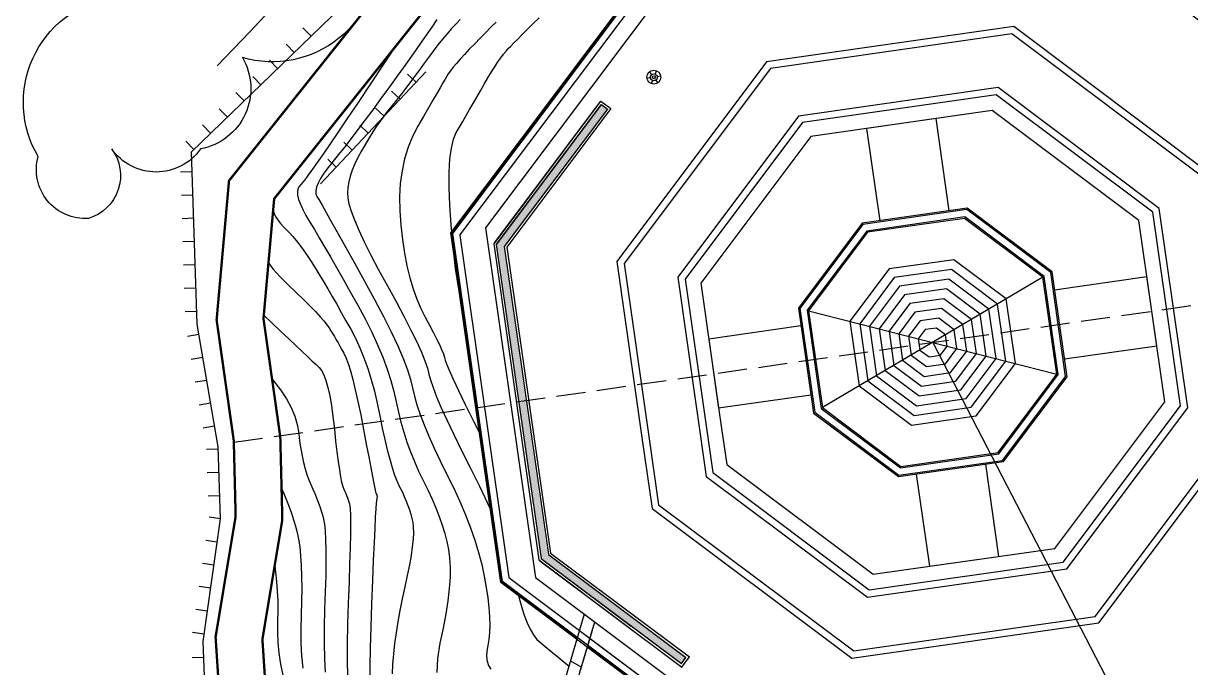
# Model space of a CAD drawing. Extents: x 351134 to 737836, y 2693212 to 3319468.
# Drawn here: x 351134 to 451369, y 3126226 to 3181602 of the extents above; entities that cross this region are included whole.
import ezdxf

# ---------------------------------------------------------------- set-up
doc = ezdxf.new("R2010")
doc.units = 0
doc.linetypes.add('0', pattern=[1, 1])
doc.linetypes.add('DASH', pattern=[0.35, 0.25, -0.1])
doc.layers.get('0').update_dxf_attribs({"linetype": 'CONTINUOUS'})
for name, color, linetype in [('00000实测标高', 6, 'CONTINUOUS'), ('00景观层', 10, 'CONTINUOUS'), ('01佛教小品', 2, 'CONTINUOUS'), ('DGX', 8, 'CONTINUOUS'), ('DLSS', 4, 'CONTINUOUS'), ('DMTZ', 3, 'CONTINUOUS'), ('垣栅', 8, '0'), ('绿化', 3, 'CONTINUOUS')]:
    doc.layers.add(name, color=color, linetype=linetype)
doc.linetypes.add('FENCELINE2', pattern='A,6.35,-2.54,[132,ltypeshp.shx,S=2.54,R=0,X=-2.54,Y=0],-2.54,25.4', length=36.83)

msp = doc.modelspace()

# ---------------------------------------------------------------- hatches: boundary and pattern name
h = msp.add_hatch()
h.set_pattern_fill('ANSI33', color=3, scale=20, style=0)
h.set_pattern_definition([(45, (156260.71, 2895639.32), (-89.80256, 89.80256), []), (45, (156350.51, 2895639.32), (-89.80256, 89.80256), [63.5, -31.75])])
h.paths.add_polyline_path([(392373, 3162430), (401212, 3174218), (400780, 3174542), (391807, 3162576), (395657, 3135633), (407623, 3126659), (407947, 3127091), (396160, 3135931)])

# ---------------------------------------------------------------- linework, layer by layer
at = {"layer": '00000实测标高', "color": 7, "linetype": 'DASH', "ltscale": 10000, "elevation": -355302, "flags": 128}
msp.add_lwpolyline([(369208, 3145600), (691743, 3191693)], dxfattribs=at)
at = {"layer": '00景观层', "color": 8}
msp.add_line((392835, 3133962, -355302), (416617, 3116128, -355302), dxfattribs=at)
at = {"layer": '00景观层', "color": 11, "linetype": 'Continuous'}
msp.add_lwpolyline([(443965, 3188911), (439062, 3192588), (409020, 3188294), (390813, 3164015), (391493, 3159253)], dxfattribs=at)
at = {"layer": '00景观层', "color": 8}
for points in [[(388629, 3163389), (388629, 3163389), (406464, 3187171), (438861, 3191801), (462643, 3173967)], [(404273, 3145813), (405118, 3139902), (422272, 3127037), (443499, 3130071), (456363, 3147225), (453330, 3168451), (436175, 3181316), (414949, 3178282), (402085, 3161128), (404273, 3145813)], [(404867, 3145897), (405677, 3140233), (422434, 3127666), (443168, 3130630), (455734, 3147386), (452771, 3168121), (436014, 3180687), (415280, 3177723), (402714, 3160967), (404867, 3145897)]]:
    msp.add_lwpolyline(points, dxfattribs=at)
at = {"layer": '00景观层', "color": 11, "linetype": 'Continuous', "elevation": -355302}
for points in [[(419311, 3115755), (416415, 3115341), (392136, 3133548), (387843, 3163591), (406050, 3187870), (415790, 3189262), (419777, 3189831)], [(419290, 3115903), (416456, 3115498), (392276, 3133631), (388000, 3163550), (406133, 3187730), (415811, 3189113), (419798, 3189683)]]:
    msp.add_lwpolyline(points, dxfattribs=at)
at = {"layer": '00景观层', "color": 31, "linetype": 'FENCELINE2', "ltscale": 150}
for points in [[(392206, 3133590), (387922, 3163571), (406092, 3187800), (415800, 3189187)], [(392206, 3133590), (392206, 3133590), (398674, 3128739)], [(399582, 3128059), (416436, 3115420), (449386, 3120129), (449386, 3120129)]]:
    msp.add_lwpolyline(points, dxfattribs=at)
at = {"layer": '00景观层', "color": 8, "elevation": -355302, "flags": 128}
for points in [[(404273, 3145813), (405118, 3139902), (422272, 3127037), (443499, 3130071), (456363, 3147225), (453330, 3168451), (436175, 3181316), (414949, 3178282), (402085, 3161128), (404273, 3145813)], [(404867, 3145897), (405677, 3140233), (422434, 3127666), (443168, 3130630), (455734, 3147386), (452771, 3168121), (436014, 3180687), (415280, 3177723), (402714, 3160967), (404867, 3145897)], [(388629, 3163389), (392835, 3133962), (416617, 3116128), (449014, 3120757), (466848, 3144539)]]:
    msp.add_lwpolyline(points, dxfattribs=at)
for points in [[(417707, 3173626), (407327, 3159785), (409775, 3142659), (423615, 3132280), (440741, 3134728), (451120, 3148568), (448673, 3165694), (434832, 3176073)], [(418038, 3173067), (407957, 3159624), (410334, 3142990), (423776, 3132909), (440410, 3135286), (450491, 3148729), (448114, 3165363), (434671, 3175444)], [(428130, 3156023), (427145, 3154709), (427377, 3153083), (428691, 3152098), (430317, 3152330), (431303, 3153644), (431071, 3155270), (429756, 3156256)], [(428572, 3155278), (427984, 3154494), (428122, 3153524), (428906, 3152936), (429876, 3153075), (430464, 3153859), (430325, 3154829), (429542, 3155417)]]:
    msp.add_lwpolyline(points, close=True, dxfattribs=at)
at = {"layer": '00景观层', "color": 8}
for points in [[(417707, 3173626), (407327, 3159785), (409775, 3142659), (423615, 3132280), (440741, 3134728), (451120, 3148568), (448673, 3165694), (434832, 3176073)], [(418038, 3173067), (407957, 3159624), (410334, 3142990), (423776, 3132909), (440410, 3135286), (450491, 3148729), (448114, 3165363), (434671, 3175444)]]:
    msp.add_lwpolyline(points, close=True, dxfattribs=at)
at = {"layer": '00景观层', "color": 1}
for points in [[(400564, 3174704), (391523, 3162648), (395405, 3135484), (403211, 3129631)], [(391591, 3162738), (400726, 3174920), (401590, 3174272)], [(400732, 3174578), (391744, 3162592), (395601, 3135600), (403337, 3129799)], [(391759, 3162612), (400768, 3174626), (401296, 3174230)], [(401296, 3174230), (392436, 3162414), (396216, 3135964), (408031, 3127103)], [(401590, 3174272), (392656, 3162358), (396411, 3136080), (408325, 3127145)], [(395495, 3135417), (407677, 3126281), (408325, 3127145)], [(395621, 3135585), (407635, 3126575), (408031, 3127103)]]:
    msp.add_lwpolyline(points, dxfattribs=at)
at = {"layer": '00景观层', "color": 31, "elevation": -355302, "flags": 128}
msp.add_lwpolyline([(411087, 3146786), (411528, 3143698), (424121, 3134254), (439703, 3136481), (449146, 3149074), (446919, 3164655), (434327, 3174099), (418745, 3171872), (409302, 3159279), (411087, 3146786)], dxfattribs=at)
at = {"layer": '00景观层', "color": 31}
for points in [[(429506, 3173410), (423566, 3172561)], [(424698, 3164641), (423566, 3172561)], [(430637, 3165490), (429506, 3173410)], [(438689, 3159781), (419759, 3148572)], [(439689, 3158703), (447608, 3159834)], [(448457, 3153895), (447608, 3159834)], [(418568, 3156906), (439880, 3151447)], [(417910, 3155590), (409991, 3154458)], [(409991, 3154458), (410839, 3148519)], [(440538, 3152763), (448457, 3153895)], [(418759, 3149651), (410839, 3148519)], [(433750, 3143712), (434882, 3135792)], [(427810, 3142863), (428942, 3134943)], [(428942, 3134943), (434882, 3135792)]]:
    msp.add_lwpolyline(points, dxfattribs=at)
for points in [[(418979, 3148110), (426270, 3142643), (435291, 3143932), (440758, 3151222), (439469, 3160243), (432178, 3165710), (423157, 3164421), (417690, 3157131)], [(419759, 3148572), (426494, 3143521), (434829, 3144712), (439880, 3151447), (438689, 3159781), (431953, 3164833), (423619, 3163641), (418568, 3156906)]]:
    msp.add_lwpolyline(points, close=True, dxfattribs=at)
at = {"layer": '00景观层', "color": 31, "elevation": -355302, "flags": 128}
for points in [[(423222, 3164312), (417813, 3157099), (419088, 3148174), (426301, 3142765), (435226, 3144041), (440635, 3151254), (439359, 3160179), (432147, 3165588)], [(423553, 3163753), (418442, 3156938), (419647, 3148505), (426462, 3143395), (434895, 3144600), (440006, 3151415), (438801, 3159848), (431986, 3164958)], [(425483, 3160494), (422112, 3155998), (422907, 3150436), (427402, 3147065), (432965, 3147859), (436336, 3152355), (435541, 3157917), (431046, 3161289)], [(425924, 3159749), (422951, 3155783), (423652, 3150877), (427617, 3147903), (432523, 3148605), (435497, 3152570), (434796, 3157476), (430831, 3160450)], [(426365, 3159003), (423790, 3155568), (424397, 3151318), (427832, 3148742), (432082, 3149350), (434658, 3152785), (434051, 3157035), (430616, 3159611)], [(426807, 3158258), (424628, 3155354), (425142, 3151759), (428047, 3149581), (431641, 3150095), (433819, 3152999), (433306, 3156594), (430401, 3158772)], [(427248, 3157513), (425467, 3155139), (425887, 3152201), (428262, 3150420), (431200, 3150840), (432981, 3153214), (432561, 3156153), (430186, 3157933)], [(427689, 3156768), (426306, 3154924), (426632, 3152642), (428476, 3151259), (430759, 3151585), (432142, 3153429), (431816, 3155711), (429971, 3157094)]]:
    msp.add_lwpolyline(points, close=True, dxfattribs=at)
at = {"layer": '00景观层', "color": 11, "linetype": 'Continuous', "elevation": -355302, "flags": 128}
msp.add_lwpolyline([(391493, 3159253), (395106, 3133973), (419385, 3115766), (449428, 3120059), (453104, 3124961)], dxfattribs=at)
at = {"layer": '00景观层', "linetype": 'Continuous', "flags": 128}
for points, elevation in [([(399087, 3130141), (397425, 3124492)], -317242), ([(398329, 3123807), (399993, 3129454)], -317242), ([(398110, 3126820), (399053, 3126266)], -316719)]:
    msp.add_lwpolyline(points, dxfattribs=dict(at, elevation=elevation))
at = {"layer": '00景观层', "linetype": 'Continuous'}
for points in [[(399087, 3130141), (397425, 3124492)], [(398329, 3123807), (399993, 3129454)], [(398110, 3126820), (399053, 3126266)]]:
    msp.add_lwpolyline(points, dxfattribs=at)
at = {"layer": '01佛教小品', "linetype": 'Continuous'}
for p, q in [((405496, 3177528, -355302), (405384, 3177249, -355302)), ((404977, 3176929, -355302), (404679, 3176886, -355302)), ((405088, 3177206, -355302), (404902, 3177443, -355302)), ((405161, 3176694, -355302), (405049, 3176414, -355302)), ((405643, 3176499, -355302), (405458, 3176736, -355302)), ((405867, 3177056, -355302), (405569, 3177013, -355302))]:
    msp.add_line(p, q, dxfattribs=at)
for radius in [600, 299, 131]:
    msp.add_circle((405273, 3176971, -355302), radius, dxfattribs=at)
at = {"layer": 'DGX', "color": 8, "linetype": 'Continuous'}
for points in [[(373102, 3183566), (370571, 3180879), (367787, 3177959)], [(373102, 3183566), (370571, 3180879), (367787, 3177959)], [(386650, 3181933), (386206, 3181283), (385717, 3180573), (385180, 3179804), (384597, 3178976), (383968, 3178088), (383292, 3177141), (382570, 3176135), (381842, 3175128), (381149, 3174181), (380491, 3173294), (379868, 3172466), (379280, 3171697), (378728, 3170988), (378210, 3170339), (377728, 3169749), (377300, 3169211), (376944, 3168720), (376662, 3168274), (376452, 3167874), (376316, 3167520), (376253, 3167211), (376262, 3166949), (376345, 3166732), (376513, 3166449), (376780, 3165985), (377145, 3165342), (377608, 3164519), (378169, 3163516), (378829, 3162334), (379587, 3160972), (380443, 3159430), (381299, 3157859), (382058, 3156409), (382719, 3155081), (383283, 3153875), (383749, 3152790), (384117, 3151827), (384388, 3150985), (384560, 3150265), (384715, 3149572), (384931, 3148812), (385207, 3147984), (385545, 3147090), (385943, 3146128), (386403, 3145099), (386923, 3144002), (387505, 3142839), (388091, 3141655), (388623, 3140496), (389103, 3139363), (389530, 3138256), (389904, 3137174), (390226, 3136118), (390494, 3135087), (390710, 3134082), (390880, 3133120), (391012, 3132221), (391106, 3131383), (391162, 3130608), (391180, 3129894), (391160, 3129243), (391103, 3128653), (391007, 3128125), (390926, 3127646), (390913, 3127203), (390967, 3126795), (391090, 3126424), (391280, 3126088)], [(388656, 3181944), (388286, 3181557), (387909, 3181143), (387526, 3180703), (387135, 3180236), (386737, 3179743), (386333, 3179223), (385921, 3178676), (385503, 3178103), (385089, 3177532), (384692, 3176991), (384313, 3176479), (383950, 3175998), (383604, 3175547), (383275, 3175126), (382963, 3174736), (382667, 3174375), (382377, 3174014), (382081, 3173624), (381778, 3173203), (381469, 3172753), (381154, 3172273), (380832, 3171763), (380504, 3171223), (380170, 3170654), (379856, 3170079), (379590, 3169523), (379371, 3168986), (379201, 3168468), (379078, 3167969), (379003, 3167488), (378976, 3167027), (378996, 3166585), (379088, 3166088), (379275, 3165463), (379558, 3164711), (379936, 3163830), (380410, 3162821), (380980, 3161685), (381644, 3160420), (382405, 3159028), (383167, 3157635), (383839, 3156370), (384420, 3155232), (384911, 3154222), (385310, 3153340), (385619, 3152585), (385838, 3151958), (385965, 3151458), (386093, 3150950), (386311, 3150299), (386621, 3149503), (387022, 3148565), (387513, 3147482), (388096, 3146256), (388770, 3144887), (389535, 3143374), (390306, 3141828), (390999, 3140361), (391353, 3139560)], [(391724, 3181707), (391286, 3181263), (390834, 3180805), (390370, 3180333), (389892, 3179845), (389430, 3179369), (389014, 3178929), (388644, 3178525), (388321, 3178158), (388043, 3177826), (387811, 3177531), (387625, 3177273), (387485, 3177050), (387344, 3176805), (387155, 3176477), (386919, 3176066), (386634, 3175573), (386302, 3174997), (385923, 3174339), (385495, 3173599), (385020, 3172776), (384560, 3171886), (384178, 3170946), (383875, 3169956), (383651, 3168916), (383505, 3167825), (383438, 3166684), (383450, 3165493), (383540, 3164251), (383685, 3163019), (383864, 3161857), (384076, 3160764), (384322, 3159741), (384600, 3158787), (384911, 3157903), (385256, 3157088), (385633, 3156343), (386005, 3155664), (386333, 3155047), (386616, 3154492), (386855, 3153999), (387050, 3153569), (387201, 3153201), (387307, 3152895), (387369, 3152651), (387470, 3152328), (387692, 3151786), (388034, 3151023), (388498, 3150040), (389083, 3148837), (389789, 3147414), (390405, 3146191)], [(391724, 3181707), (391286, 3181263), (390834, 3180805), (390370, 3180333), (389892, 3179845), (389430, 3179369), (389014, 3178929), (388644, 3178525), (388321, 3178158), (388043, 3177826), (387811, 3177531), (387625, 3177273), (387485, 3177050), (387344, 3176805), (387155, 3176477), (386919, 3176066), (386634, 3175573), (386302, 3174997), (385923, 3174339), (385495, 3173599), (385020, 3172776), (384560, 3171886), (384178, 3170946), (383875, 3169956), (383651, 3168916), (383505, 3167825), (383438, 3166684), (383450, 3165493), (383540, 3164251), (383685, 3163019), (383864, 3161857), (384076, 3160764), (384322, 3159741), (384600, 3158787), (384911, 3157903), (385256, 3157088), (385633, 3156343), (386005, 3155664), (386333, 3155047), (386616, 3154492), (386855, 3153999), (387050, 3153569), (387201, 3153201), (387307, 3152895), (387369, 3152651), (387470, 3152328), (387692, 3151786), (388034, 3151023), (388498, 3150040), (389083, 3148837), (389789, 3147414), (390405, 3146191)], [(388787, 3157513), (388767, 3157589), (388495, 3158938), (388251, 3160540), (388035, 3162395), (387862, 3164282), (387749, 3165980), (387695, 3167490), (387700, 3168810), (387765, 3169942), (387889, 3170885), (388072, 3171639), (388314, 3172205), (388590, 3172682), (388872, 3173172), (389162, 3173674), (389458, 3174189), (389761, 3174717), (390071, 3175256), (390388, 3175809), (390712, 3176374), (391030, 3176921), (391332, 3177422), (391616, 3177875), (391883, 3178281), (392133, 3178639), (392365, 3178951), (392581, 3179215), (392779, 3179432), (392995, 3179652), (393265, 3179925), (393589, 3180251), (393967, 3180630), (394397, 3181062), (394882, 3181547), (395420, 3182085)], [(383043, 3179550), (382119, 3178179), (380931, 3176397), (379873, 3174811), (378943, 3173422), (378143, 3172231), (377472, 3171237), (376930, 3170440), (376518, 3169840), (376235, 3169438), (376021, 3169143), (375818, 3168865), (375625, 3168605), (375442, 3168362), (375270, 3168137), (375108, 3167929), (374956, 3167738), (374815, 3167565), (374710, 3167374), (374668, 3167128), (374689, 3166829), (374772, 3166475), (374919, 3166068), (375129, 3165606), (375401, 3165090), (375736, 3164521), (376122, 3163887), (376544, 3163179), (377002, 3162396), (377498, 3161539), (378030, 3160608), (378599, 3159602), (379205, 3158522), (379848, 3157368), (380478, 3156196), (381046, 3155063), (381552, 3153968), (381997, 3152911), (382379, 3151893), (382700, 3150914), (382959, 3149974), (383156, 3149072), (383338, 3148193), (383550, 3147324), (383794, 3146465), (384068, 3145614), (384373, 3144773), (384710, 3143941), (385077, 3143118), (385475, 3142304), (385871, 3141504), (386231, 3140721), (386555, 3139955), (386844, 3139207), (387097, 3138476), (387314, 3137762), (387495, 3137065), (387641, 3136386), (387741, 3135673), (387787, 3134876), (387777, 3133994), (387713, 3133028), (387594, 3131977), (387420, 3130842), (387192, 3129622), (386908, 3128318), (386689, 3127020), (386653, 3125819)], [(372581, 3165503), (372603, 3165434), (372714, 3165170), (372854, 3164908), (373024, 3164648), (373222, 3164389), (373449, 3164132), (373706, 3163877), (373981, 3163604), (374267, 3163291), (374562, 3162938), (374868, 3162546), (375183, 3162115), (375508, 3161645), (375843, 3161135), (376187, 3160586), (376541, 3160006), (376903, 3159403), (377274, 3158777), (377653, 3158128), (378040, 3157457), (378436, 3156763), (378840, 3156046), (379252, 3155307), (379656, 3154534), (380034, 3153716), (380385, 3152854), (380710, 3151948), (381010, 3150997), (381283, 3150002), (381530, 3148962), (381751, 3147878), (381960, 3146815), (382170, 3145837), (382380, 3144945), (382591, 3144139), (382803, 3143418), (383016, 3142783), (383230, 3142234), (383445, 3141770), (383651, 3141353), (383838, 3140946), (384007, 3140547), (384157, 3140158), (384289, 3139777), (384402, 3139406), (384496, 3139043), (384572, 3138690), (384620, 3138298), (384629, 3137821), (384600, 3137258), (384533, 3136609), (384428, 3135875), (384284, 3135056), (384103, 3134151), (383883, 3133160), (383657, 3132139), (383457, 3131143), (383283, 3130171), (383134, 3129224), (383010, 3128303), (382913, 3127406), (382841, 3126533), (382794, 3125686)], [(372181, 3161011), (372566, 3160509), (373182, 3159813), (373877, 3159123), (374573, 3158462), (375197, 3157859), (375746, 3157312), (376222, 3156822), (376625, 3156389), (376953, 3156012), (377208, 3155692), (377390, 3155428), (377536, 3155188), (377686, 3154939), (377839, 3154680), (377996, 3154412), (378156, 3154134), (378320, 3153847), (378487, 3153551), (378657, 3153245), (378834, 3152871), (379021, 3152369), (379218, 3151741), (379424, 3150984), (379640, 3150101), (379866, 3149089), (380102, 3147951), (380347, 3146685), (380583, 3145437), (380789, 3144350), (380966, 3143426), (381114, 3142664), (381233, 3142064), (381323, 3141625), (381384, 3141349), (381415, 3141235), (381431, 3141203), (381446, 3141171), (381459, 3141140), (381471, 3141109), (381481, 3141079), (381490, 3141050), (381497, 3141022), (381503, 3140994), (381507, 3140963), (381508, 3140926), (381506, 3140882), (381500, 3140831), (381492, 3140774), (381481, 3140709), (381467, 3140638), (381449, 3140561), (381427, 3140352), (381395, 3139887), (381356, 3139166), (381308, 3138188), (381251, 3136955), (381187, 3135466), (381114, 3133720), (381032, 3131719), (380959, 3129704), (380910, 3127920), (380886, 3126365), (380885, 3125041)], [(371782, 3156526), (372464, 3155853), (373228, 3155136), (373919, 3154488), (374537, 3153907), (375081, 3153396), (375552, 3152952), (375949, 3152577), (376274, 3152271), (376525, 3152033), (376733, 3151772), (376929, 3151397), (377112, 3150909), (377282, 3150306), (377440, 3149590), (377586, 3148760), (377719, 3147816), (377839, 3146758), (377951, 3145702), (378061, 3144761), (378167, 3143937), (378270, 3143229), (378369, 3142637), (378466, 3142162), (378559, 3141803), (378649, 3141560), (378735, 3141376), (378815, 3141194), (378889, 3141014), (378957, 3140836), (379019, 3140660), (379076, 3140485), (379127, 3140313), (379172, 3140143), (379206, 3139863), (379226, 3139364), (379230, 3138646), (379220, 3137708), (379195, 3136550), (379155, 3135173), (379100, 3133576), (379030, 3131760), (378968, 3129925), (378939, 3128272), (378941, 3126803), (378974, 3125516)], [(372492, 3151025), (372623, 3150877), (373220, 3150106), (373723, 3149344), (374130, 3148592), (374441, 3147849), (374658, 3147115), (374779, 3146391), (374860, 3145692), (374954, 3145034), (375063, 3144419), (375185, 3143845), (375322, 3143312), (375472, 3142821), (375637, 3142372), (375815, 3141964), (375994, 3141579), (376161, 3141198), (376316, 3140821), (376459, 3140449), (376590, 3140080), (376708, 3139715), (376814, 3139355), (376908, 3138998), (376987, 3138566), (377046, 3137981), (377087, 3137243), (377108, 3136350), (377111, 3135304), (377095, 3134105), (377059, 3132751), (377005, 3131244), (376961, 3129719), (376955, 3128312), (376987, 3127023), (377057, 3125852)], [(393654, 3132504), (393695, 3132308), (393905, 3131483), (394134, 3130745), (394383, 3130093), (394650, 3129528), (394936, 3129048), (395241, 3128655), (395565, 3128348), (395951, 3128041), (396440, 3127644), (397034, 3127160), (397731, 3126587), (397981, 3126381)]]:
    msp.add_lwpolyline(points, dxfattribs=at)
for points, elevation in [([(386650, 3181933), (386206, 3181283), (385717, 3180573), (385180, 3179804), (384597, 3178976), (383968, 3178088), (383292, 3177141), (382570, 3176135), (381842, 3175128), (381149, 3174181), (380491, 3173294), (379868, 3172466), (379280, 3171697), (378728, 3170988), (378210, 3170339), (377728, 3169749), (377300, 3169211), (376944, 3168720), (376662, 3168274), (376452, 3167874), (376316, 3167520), (376253, 3167211), (376262, 3166949), (376345, 3166732), (376513, 3166449), (376780, 3165985), (377145, 3165342), (377608, 3164519), (378169, 3163516), (378829, 3162334), (379587, 3160972), (380443, 3159430), (381299, 3157859), (382058, 3156409), (382719, 3155081), (383283, 3153875), (383749, 3152790), (384117, 3151827), (384388, 3150985), (384560, 3150265), (384715, 3149572), (384931, 3148812), (385207, 3147984), (385545, 3147090), (385943, 3146128), (386403, 3145099), (386923, 3144002), (387505, 3142839), (388091, 3141655), (388623, 3140496), (389103, 3139363), (389530, 3138256), (389904, 3137174), (390226, 3136118), (390494, 3135087), (390710, 3134082), (390880, 3133120), (391012, 3132221), (391106, 3131383), (391162, 3130608), (391180, 3129894), (391160, 3129243), (391103, 3128653), (391007, 3128125), (390926, 3127646), (390913, 3127203), (390967, 3126795), (391090, 3126424), (391280, 3126088)], 58698), ([(388656, 3181944), (388286, 3181557), (387909, 3181143), (387526, 3180703), (387135, 3180236), (386737, 3179743), (386333, 3179223), (385921, 3178676), (385503, 3178103), (385089, 3177532), (384692, 3176991), (384313, 3176479), (383950, 3175998), (383604, 3175547), (383275, 3175126), (382963, 3174736), (382667, 3174375), (382377, 3174014), (382081, 3173624), (381778, 3173203), (381469, 3172753), (381154, 3172273), (380832, 3171763), (380504, 3171223), (380170, 3170654), (379856, 3170079), (379590, 3169523), (379371, 3168986), (379201, 3168468), (379078, 3167969), (379003, 3167488), (378976, 3167027), (378996, 3166585), (379088, 3166088), (379275, 3165463), (379558, 3164711), (379936, 3163830), (380410, 3162821), (380980, 3161685), (381644, 3160420), (382405, 3159028), (383167, 3157635), (383839, 3156370), (384420, 3155232), (384911, 3154222), (385310, 3153340), (385619, 3152585), (385838, 3151958), (385965, 3151458), (386093, 3150950), (386311, 3150299), (386621, 3149503), (387022, 3148565), (387513, 3147482), (388096, 3146256), (388770, 3144887), (389535, 3143374), (390306, 3141828), (390999, 3140361), (391353, 3139560)], 59698), ([(383043, 3179550), (382119, 3178179), (380931, 3176397), (379873, 3174811), (378943, 3173422), (378143, 3172231), (377472, 3171237), (376930, 3170440), (376518, 3169840), (376235, 3169438), (376021, 3169143), (375818, 3168865), (375625, 3168605), (375442, 3168362), (375270, 3168137), (375108, 3167929), (374956, 3167738), (374815, 3167565), (374710, 3167374), (374668, 3167128), (374689, 3166829), (374772, 3166475), (374919, 3166068), (375129, 3165606), (375401, 3165090), (375736, 3164521), (376122, 3163887), (376544, 3163179), (377002, 3162396), (377498, 3161539), (378030, 3160608), (378599, 3159602), (379205, 3158522), (379848, 3157368), (380478, 3156196), (381046, 3155063), (381552, 3153968), (381997, 3152911), (382379, 3151893), (382700, 3150914), (382959, 3149974), (383156, 3149072), (383338, 3148193), (383550, 3147324), (383794, 3146465), (384068, 3145614), (384373, 3144773), (384710, 3143941), (385077, 3143118), (385475, 3142304), (385871, 3141504), (386231, 3140721), (386555, 3139955), (386844, 3139207), (387097, 3138476), (387314, 3137762), (387495, 3137065), (387641, 3136386), (387741, 3135673), (387787, 3134876), (387777, 3133994), (387713, 3133028), (387594, 3131977), (387420, 3130842), (387192, 3129622), (386908, 3128318), (386689, 3127020), (386653, 3125819)], 57698), ([(372581, 3165503), (372603, 3165434), (372714, 3165170), (372854, 3164908), (373024, 3164648), (373222, 3164389), (373449, 3164132), (373706, 3163877), (373981, 3163604), (374267, 3163291), (374562, 3162938), (374868, 3162546), (375183, 3162115), (375508, 3161645), (375843, 3161135), (376187, 3160586), (376541, 3160006), (376903, 3159403), (377274, 3158777), (377653, 3158128), (378040, 3157457), (378436, 3156763), (378840, 3156046), (379252, 3155307), (379656, 3154534), (380034, 3153716), (380385, 3152854), (380710, 3151948), (381010, 3150997), (381283, 3150002), (381530, 3148962), (381751, 3147878), (381960, 3146815), (382170, 3145837), (382380, 3144945), (382591, 3144139), (382803, 3143418), (383016, 3142783), (383230, 3142234), (383445, 3141770), (383651, 3141353), (383838, 3140946), (384007, 3140547), (384157, 3140158), (384289, 3139777), (384402, 3139406), (384496, 3139043), (384572, 3138690), (384620, 3138298), (384629, 3137821), (384600, 3137258), (384533, 3136609), (384428, 3135875), (384284, 3135056), (384103, 3134151), (383883, 3133160), (383657, 3132139), (383457, 3131143), (383283, 3130171), (383134, 3129224), (383010, 3128303), (382913, 3127406), (382841, 3126533), (382794, 3125686)], 56698), ([(372181, 3161011), (372566, 3160509), (373182, 3159813), (373877, 3159123), (374573, 3158462), (375197, 3157859), (375746, 3157312), (376222, 3156822), (376625, 3156389), (376953, 3156012), (377208, 3155692), (377390, 3155428), (377536, 3155188), (377686, 3154939), (377839, 3154680), (377996, 3154412), (378156, 3154134), (378320, 3153847), (378487, 3153551), (378657, 3153245), (378834, 3152871), (379021, 3152369), (379218, 3151741), (379424, 3150984), (379640, 3150101), (379866, 3149089), (380102, 3147951), (380347, 3146685), (380583, 3145437), (380789, 3144350), (380966, 3143426), (381114, 3142664), (381233, 3142064), (381323, 3141625), (381384, 3141349), (381415, 3141235), (381431, 3141203), (381446, 3141171), (381459, 3141140), (381471, 3141109), (381481, 3141079), (381490, 3141050), (381497, 3141022), (381503, 3140994), (381507, 3140963), (381508, 3140926), (381506, 3140882), (381500, 3140831), (381492, 3140774), (381481, 3140709), (381467, 3140638), (381449, 3140561), (381427, 3140352), (381395, 3139887), (381356, 3139166), (381308, 3138188), (381251, 3136955), (381187, 3135466), (381114, 3133720), (381032, 3131719), (380959, 3129704), (380910, 3127920), (380886, 3126365), (380885, 3125041)], 55698), ([(371782, 3156526), (372464, 3155853), (373228, 3155136), (373919, 3154488), (374537, 3153907), (375081, 3153396), (375552, 3152952), (375949, 3152577), (376274, 3152271), (376525, 3152033), (376733, 3151772), (376929, 3151397), (377112, 3150909), (377282, 3150306), (377440, 3149590), (377586, 3148760), (377719, 3147816), (377839, 3146758), (377951, 3145702), (378061, 3144761), (378167, 3143937), (378270, 3143229), (378369, 3142637), (378466, 3142162), (378559, 3141803), (378649, 3141560), (378735, 3141376), (378815, 3141194), (378889, 3141014), (378957, 3140836), (379019, 3140660), (379076, 3140485), (379127, 3140313), (379172, 3140143), (379206, 3139863), (379226, 3139364), (379230, 3138646), (379220, 3137708), (379195, 3136550), (379155, 3135173), (379100, 3133576), (379030, 3131760), (378968, 3129925), (378939, 3128272), (378941, 3126803), (378974, 3125516)], 54698), ([(372492, 3151025), (372623, 3150877), (373220, 3150106), (373723, 3149344), (374130, 3148592), (374441, 3147849), (374658, 3147115), (374779, 3146391), (374860, 3145692), (374954, 3145034), (375063, 3144419), (375185, 3143845), (375322, 3143312), (375472, 3142821), (375637, 3142372), (375815, 3141964), (375994, 3141579), (376161, 3141198), (376316, 3140821), (376459, 3140449), (376590, 3140080), (376708, 3139715), (376814, 3139355), (376908, 3138998), (376987, 3138566), (377046, 3137981), (377087, 3137243), (377108, 3136350), (377111, 3135304), (377095, 3134105), (377059, 3132751), (377005, 3131244), (376961, 3129719), (376955, 3128312), (376987, 3127023), (377057, 3125852)], 53698), ([(373306, 3141664), (373508, 3141203), (373744, 3140629), (373961, 3140062), (374160, 3139500), (374340, 3138945), (374502, 3138396), (374645, 3137853), (374767, 3137270), (374866, 3136598), (374943, 3135839), (374996, 3134993), (375027, 3134058), (375034, 3133036), (375019, 3131926), (374980, 3130729), (374953, 3129514), (374971, 3128352), (375033, 3127243), (375140, 3126188)], 52698), ([(372717, 3135004), (372799, 3134436), (372884, 3133635), (372943, 3132812), (372974, 3131968), (372978, 3131101), (372956, 3130213), (372945, 3129308), (372986, 3128392), (373079, 3127464), (373223, 3126524), (373419, 3125572)], 51698), ([(393654, 3132504), (393695, 3132308), (393905, 3131483), (394134, 3130745), (394383, 3130093), (394650, 3129528), (394936, 3129048), (395241, 3128655), (395565, 3128348), (395951, 3128041), (396440, 3127644), (397034, 3127160), (397731, 3126587), (397981, 3126381)], 59698)]:
    msp.add_lwpolyline(points, dxfattribs=dict(at, elevation=elevation))
at = {"layer": 'DLSS', "linetype": 'Continuous'}
for p, q in [((368795, 3168078, 11466), (384318, 3187572, 11466)), ((368795, 3168078, 11466), (384318, 3187572, 11466)), ((367730, 3156110, 11466), (368795, 3168078, 11466)), ((367730, 3156110, 11466), (368795, 3168078, 11466)), ((369205, 3145721, 11466), (367730, 3156110, 11466)), ((369205, 3145721, 11466), (367730, 3156110, 11466)), ((369365, 3139229, 11466), (369205, 3145721, 11466)), ((369365, 3139229, 11466), (369205, 3145721, 11466)), ((367641, 3128860, 11466), (369365, 3139229, 11466)), ((367641, 3128860, 11466), (369365, 3139229, 11466)), ((368496, 3115863, 11466), (367641, 3128860, 11466)), ((368496, 3115863, 11466), (367641, 3128860, 11466))]:
    msp.add_line(p, q, dxfattribs=at)
at = {"layer": 'DLSS', "linetype": 'Continuous', "const_width": 200, "flags": 128}
for points, elevation in [([(460495, 3062578), (448890, 3063993), (431631, 3071112), (409569, 3082136), (390468, 3087963), (382683, 3092317), (377125, 3098835), (368496, 3115863), (367641, 3128860), (369365, 3139229), (369205, 3145721), (367730, 3156110), (368795, 3168078), (384318, 3187572), (393949, 3202084), (402332, 3209089), (408561, 3210434), (415447, 3208441), (419388, 3202655), (419782, 3194213), (419798, 3189683)], 11466), ([(460312, 3066630), (449913, 3067898), (433289, 3074755), (411057, 3085864), (392045, 3091664), (385261, 3095458), (380477, 3101068), (372433, 3116942), (371662, 3128661), (373373, 3138948), (373198, 3146052), (371755, 3156215), (372672, 3166526), (387555, 3185216), (396960, 3199387), (404140, 3205387), (408418, 3206311), (412951, 3204999), (415445, 3201338), (415782, 3194112), (415801, 3189112)], -355302)]:
    msp.add_lwpolyline(points, dxfattribs=dict(at, elevation=elevation))
at = {"layer": 'DMTZ', "linetype": 'Continuous', "flags": 128}
for points in [[(583958, 3155115), (574138, 3136491), (554053, 3116506), (543489, 3102665), (531336, 3083372), (501601, 3069450), (460158, 3061226), (448644, 3062694), (431045, 3069744), (409092, 3081205), (390745, 3085664), (380915, 3090631), (375992, 3098139), (367076, 3115754), (366567, 3128473), (368068, 3139011), (367856, 3145200), (366054, 3155738), (365582, 3170567), (383610, 3188023), (392943, 3202311), (393050, 3209309), (398737, 3218066)], [(583958, 3155115), (574138, 3136491), (554053, 3116506), (543489, 3102665), (531336, 3083372), (501601, 3069450), (460158, 3061226), (448644, 3062694), (431045, 3069744), (409092, 3081205), (390745, 3085664), (380915, 3090631), (375992, 3098139), (367076, 3115754), (366567, 3128473), (368068, 3139011), (367856, 3145200), (366054, 3155738), (365582, 3170567), (383610, 3188023), (392943, 3202311), (393050, 3209309), (398737, 3218066)], [(376638, 3167796), (385688, 3177427)], [(376638, 3167796), (385688, 3177427)], [(376638, 3167796), (385688, 3177427)], [(376638, 3167796), (385688, 3177427)]]:
    msp.add_lwpolyline(points, dxfattribs=at)
at = {"layer": 'DMTZ', "linetype": 'Continuous', "elevation": -355302, "flags": 128}
for points in [[(375837, 3180497), (375141, 3181215)], [(375837, 3180497), (375141, 3181215)], [(374400, 3179105), (373704, 3179824)], [(374400, 3179105), (373704, 3179824)], [(372963, 3177714), (372267, 3178433)], [(372963, 3177714), (372267, 3178433)], [(371526, 3176323), (370831, 3177041)], [(371526, 3176323), (370831, 3177041)], [(384855, 3176541), (384126, 3177226)], [(384855, 3176541), (384126, 3177226)], [(370089, 3174932), (369394, 3175650)], [(370089, 3174932), (369394, 3175650)], [(383485, 3175083), (382757, 3175768)], [(383485, 3175083), (382757, 3175768)], [(368653, 3173540), (367957, 3174259)], [(368653, 3173540), (367957, 3174259)], [(382116, 3173626), (381387, 3174311)], [(382116, 3173626), (381387, 3174311)], [(367216, 3172149), (366520, 3172868)], [(367216, 3172149), (366520, 3172868)], [(380746, 3172168), (380018, 3172853)], [(380746, 3172168), (380018, 3172853)], [(365779, 3170758), (365083, 3171476)], [(365779, 3170758), (365083, 3171476)], [(379377, 3170711), (378648, 3171396)], [(379377, 3170711), (378648, 3171396)], [(378007, 3169253), (377278, 3169938)], [(378007, 3169253), (377278, 3169938)], [(365636, 3168842), (364637, 3168811)], [(365636, 3168842), (364637, 3168811)], [(365700, 3166843), (364701, 3166812)], [(365700, 3166843), (364701, 3166812)], [(365764, 3164844), (364764, 3164813)], [(365764, 3164844), (364764, 3164813)], [(365827, 3162845), (364828, 3162814)], [(365827, 3162845), (364828, 3162814)], [(365891, 3160846), (364891, 3160815)], [(365891, 3160846), (364891, 3160815)], [(365955, 3158847), (364955, 3158816)], [(365955, 3158847), (364955, 3158816)], [(366018, 3156848), (365019, 3156817)], [(366018, 3156848), (365019, 3156817)], [(366203, 3154862), (365218, 3154693)], [(366203, 3154862), (365218, 3154693)], [(366540, 3152890), (365555, 3152722)], [(366540, 3152890), (365555, 3152722)], [(366878, 3150919), (365892, 3150750)], [(366878, 3150919), (365892, 3150750)], [(367215, 3148948), (366229, 3148779)], [(367215, 3148948), (366229, 3148779)], [(367552, 3146976), (366566, 3146808)], [(367552, 3146976), (366566, 3146808)], [(367862, 3145002), (366863, 3144968)], [(367862, 3145002), (366863, 3144968)], [(367931, 3143003), (366931, 3142969)], [(367931, 3143003), (366931, 3142969)], [(367999, 3141004), (367000, 3140970)], [(367999, 3141004), (367000, 3140970)], [(368067, 3139006), (367077, 3139147)], [(368067, 3139006), (367077, 3139147)], [(367785, 3137026), (366795, 3137167)], [(367785, 3137026), (366795, 3137167)], [(367503, 3135046), (366513, 3135187)], [(367503, 3135046), (366513, 3135187)], [(367221, 3133066), (366231, 3133207)], [(367221, 3133066), (366231, 3133207)], [(366939, 3131086), (365949, 3131227)], [(366939, 3131086), (365949, 3131227)], [(366657, 3129106), (365667, 3129247)], [(366657, 3129106), (365667, 3129247)], [(366621, 3127113), (365622, 3127073)], [(366621, 3127113), (365622, 3127073)]]:
    msp.add_lwpolyline(points, dxfattribs=at)
at = {"layer": 'DMTZ', "linetype": 'Continuous'}
for points in [[(375837, 3180497), (375141, 3181215)], [(375837, 3180497), (375141, 3181215)], [(374400, 3179105), (373704, 3179824)], [(374400, 3179105), (373704, 3179824)], [(372963, 3177714), (372267, 3178433)], [(372963, 3177714), (372267, 3178433)], [(371526, 3176323), (370831, 3177041)], [(371526, 3176323), (370831, 3177041)], [(384855, 3176541), (384126, 3177226)], [(384855, 3176541), (384126, 3177226)], [(370089, 3174932), (369394, 3175650)], [(370089, 3174932), (369394, 3175650)], [(383485, 3175083), (382757, 3175768)], [(383485, 3175083), (382757, 3175768)], [(368653, 3173540), (367957, 3174259)], [(368653, 3173540), (367957, 3174259)], [(382116, 3173626), (381387, 3174311)], [(382116, 3173626), (381387, 3174311)], [(367216, 3172149), (366520, 3172868)], [(367216, 3172149), (366520, 3172868)], [(380746, 3172168), (380018, 3172853)], [(380746, 3172168), (380018, 3172853)], [(365779, 3170758), (365083, 3171476)], [(365779, 3170758), (365083, 3171476)], [(379377, 3170711), (378648, 3171396)], [(379377, 3170711), (378648, 3171396)], [(378007, 3169253), (377278, 3169938)], [(378007, 3169253), (377278, 3169938)], [(365636, 3168842), (364637, 3168811)], [(365636, 3168842), (364637, 3168811)], [(365700, 3166843), (364701, 3166812)], [(365700, 3166843), (364701, 3166812)], [(365764, 3164844), (364764, 3164813)], [(365764, 3164844), (364764, 3164813)], [(365827, 3162845), (364828, 3162814)], [(365827, 3162845), (364828, 3162814)], [(365891, 3160846), (364891, 3160815)], [(365891, 3160846), (364891, 3160815)], [(365955, 3158847), (364955, 3158816)], [(365955, 3158847), (364955, 3158816)], [(366018, 3156848), (365019, 3156817)], [(366018, 3156848), (365019, 3156817)], [(366203, 3154862), (365218, 3154693)], [(366203, 3154862), (365218, 3154693)], [(366540, 3152890), (365555, 3152722)], [(366540, 3152890), (365555, 3152722)], [(366878, 3150919), (365892, 3150750)], [(366878, 3150919), (365892, 3150750)], [(367215, 3148948), (366229, 3148779)], [(367215, 3148948), (366229, 3148779)], [(367552, 3146976), (366566, 3146808)], [(367552, 3146976), (366566, 3146808)], [(367862, 3145002), (366863, 3144968)], [(367862, 3145002), (366863, 3144968)], [(367931, 3143003), (366931, 3142969)], [(367931, 3143003), (366931, 3142969)], [(367999, 3141004), (367000, 3140970)], [(367999, 3141004), (367000, 3140970)], [(368067, 3139006), (367077, 3139147)], [(368067, 3139006), (367077, 3139147)], [(367785, 3137026), (366795, 3137167)], [(367785, 3137026), (366795, 3137167)], [(367503, 3135046), (366513, 3135187)], [(367503, 3135046), (366513, 3135187)], [(367221, 3133066), (366231, 3133207)], [(367221, 3133066), (366231, 3133207)], [(366939, 3131086), (365949, 3131227)], [(366939, 3131086), (365949, 3131227)], [(366657, 3129106), (365667, 3129247)], [(366657, 3129106), (365667, 3129247)], [(366621, 3127113), (365622, 3127073)], [(366621, 3127113), (365622, 3127073)]]:
    msp.add_lwpolyline(points, dxfattribs=at)
at = {"layer": '垣栅', "color": 8, "linetype": '0'}
for points, elevation in [([(399291, 3130835), (397425, 3124492)], -317242), ([(398329, 3123807), (400199, 3130154)], -317242), ([(398110, 3126820), (399053, 3126266)], -316719)]:
    msp.add_lwpolyline(points, dxfattribs=dict(at, elevation=elevation))
for points in [[(399291, 3130835), (397425, 3124492)], [(398329, 3123807), (400199, 3130154)], [(398110, 3126820), (399053, 3126266)]]:
    msp.add_lwpolyline(points, dxfattribs=at)
at = {"layer": '绿化', "linetype": 'Continuous', "elevation": -355302, "flags": 128}
msp.add_lwpolyline([(398554, 3228540, -0.5205671), (405193, 3222900, -0.5205671), (407184, 3213942, -0.5205671), (396230, 3210624, -0.5205671), (394238, 3205648, -0.5205671), (386936, 3193040, -0.5205671), (381624, 3188064, -0.5205671), (369941, 3178657, -0.5205671), (366355, 3170811, -0.5205671), (358720, 3170811, -0.5205671), (356729, 3164840, -0.5205671), (352413, 3170148, -0.5205671), (358598, 3183813, -0.5205671), (358720, 3184082, -0.5205671), (364031, 3191381, -0.5205671), (362704, 3198017, -0.5205671), (373149, 3208783, -0.5205671), (375317, 3210624, -0.5205671), (385245, 3221869, -0.5205671), (382620, 3224890, -0.5205671), (386604, 3228208, -0.5205671)], format="xyb", close=True, dxfattribs=at)
at = {"layer": '绿化', "color": 7, "elevation": -355302, "flags": 128}
msp.add_lwpolyline([(429224, 3154177), (447006, 3119789)], dxfattribs=at)

doc.saveas('drawing.dxf')
